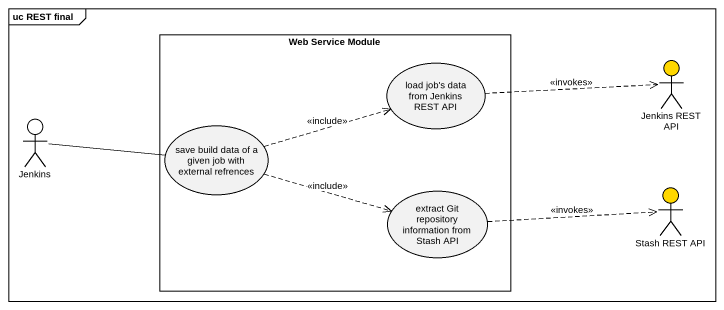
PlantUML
@startuml
mainframe uc REST final
rectangle "Web Service Module" as Web_Service_Module {
  usecase "load job's data from Jenkins REST API" as load_job_s_data_from
  usecase "save build data of a given job with external refrences" as save_build_data_of_a_given
  usecase "extract Git repository information from Stash API" as extract_Git_repository
}
actor "Jenkins REST API" as Jenkins_REST_API #FFD700
actor Jenkins
actor "Stash REST API" as Stash_REST_API #FFD700
load_job_s_data_from .right.> Jenkins_REST_API : <<invokes>>
Jenkins -right- save_build_data_of_a_given
save_build_data_of_a_given .right.> load_job_s_data_from : <<include>>
save_build_data_of_a_given .right.> extract_Git_repository : <<include>>
extract_Git_repository .right.> Stash_REST_API : <<invokes>>
@enduml
